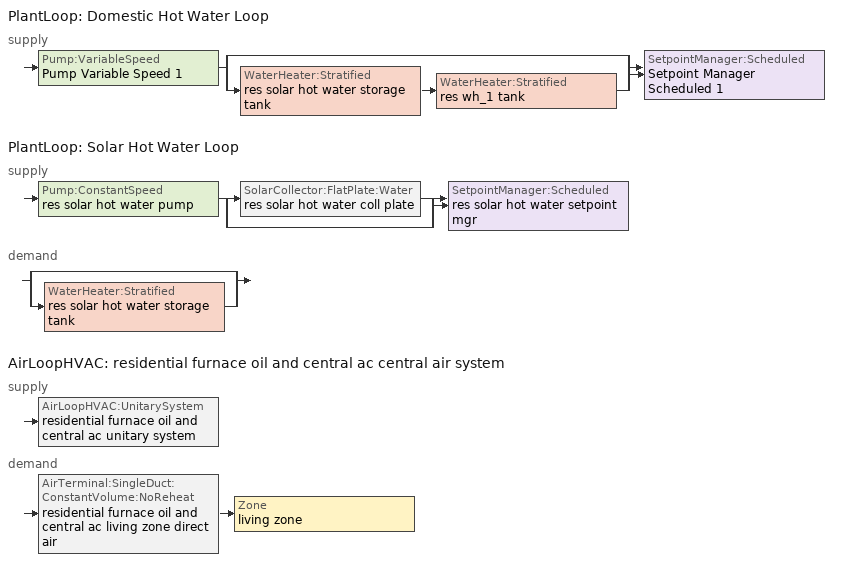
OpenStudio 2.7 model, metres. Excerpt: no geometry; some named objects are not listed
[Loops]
PlantLoop 'Domestic Hot Water Loop'
 supply: Pump:VariableSpeed 'Pump Variable Speed 1' > split
  | bypass
  | WaterHeater:Stratified 'res solar hot water storage tank' > WaterHeater:Stratified 'res wh_1 tank'
  join > SetpointManager:Scheduled 'Setpoint Manager Scheduled 1'
PlantLoop 'Solar Hot Water Loop'
 supply: Pump:ConstantSpeed 'res solar hot water pump' > split
  | SolarCollector:FlatPlate:Water 'res solar hot water coll plate'
  | bypass
  join > SetpointManager:Scheduled 'res solar hot water setpoint mgr'
 demand: split
  | bypass
  | WaterHeater:Stratified 'res solar hot water storage tank'
AirLoopHVAC 'residential furnace oil and central ac central air system'
 supply: AirLoopHVAC:UnitarySystem 'residential furnace oil and central ac unitary system'
 demand: AirTerminal:SingleDuct:ConstantVolume:NoReheat 'residential furnace oil and central ac living zone direct air' > Zone 'living zone'
[Sizing:Zone]
living zone: Zone Cooling Design Supply Air Temperature Input Method=SupplyAirTemperature; Zone Cooling Design Supply Air Temperature {C}=14; Zone Cooling Design Supply Air Temperature Difference {deltaC}=11.11; Zone Heating Design Supply Air Temperature Input Method=SupplyAirTemperature; Zone Heating Design Supply Air Temperature {C}=40; Zone Heating Design Supply Air Temperature Difference {deltaC}=11.11; Zone Cooling Design Supply Air Humidity Ratio {kg-H2O/kg-air}=0.0085; Zone Heating Design Supply Air Humidity Ratio {kg-H2O/kg-air}=0.008; Cooling Design Air Flow Method=DesignDay; Heating Design Air Flow Method=DesignDay; Account for Dedicated Outdoor Air System=No; Dedicated Outdoor Air System Control Strategy=NeutralSupplyAir; Dedicated Outdoor Air Low Setpoint Temperature for Design {C}=autosize; Dedicated Outdoor Air High Setpoint Temperature for Design {C}=autosize
[Zone equipment]
living zone: residential furnace oil and central ac living zone direct air
[PlantLoop] Load Distribution Scheme=Optimal
Name | Glycol Concentration | Maximum Loop Flow Rate {m3/s} | Plant Loop Volume {m3} | Fluid Type | Maximum Loop Temperature {C} | Minimum Loop Temperature {C} | Minimum Loop Flow Rate {m3/s} | Plant Equipment Operation Heating Load Schedule
Domestic Hot Water Loop | 0 | 0.01 | 0.003
Solar Hot Water Loop | 50 |  | Autocalculate | PropyleneGlycol | 100 | 0 | 0 | Always On Discrete
[Sizing:Plant] Loop Type=Heating; Design Loop Exit Temperature {C}=51.6667; Loop Design Temperature Difference {deltaC}=5.55556; Sizing Option=NonCoincident; Zone Timesteps in Averaging Window=1; Coincident Sizing Factor Mode=None
Domestic Hot Water Loop; Solar Hot Water Loop
[Pump:VariableSpeed]
Pump Variable Speed 1: Rated Flow Rate {m3/s}=0.01; Rated Pump Head {Pa}=1; Rated Power Consumption {W}=0; Motor Efficiency=1; Fraction of Motor Inefficiencies to Fluid Stream=0; Coefficient 1 of the Part Load Performance Curve=0; Coefficient 2 of the Part Load Performance Curve=1; Coefficient 3 of the Part Load Performance Curve=0; Coefficient 4 of the Part Load Performance Curve=0; Pump Control Type=Intermittent; Skin Loss Radiative Fraction=0.5; Design Power Sizing Method=PowerPerFlowPerPressure; Design Electric Power per Unit Flow Rate {W/(m3/s)}=348701.1; Design Shaft Power per Unit Flow Rate per Unit Head {W-s/m3-Pa}=1.28205; Design Minimum Flow Rate Fraction=0
[SetpointManager:Scheduled] Control Variable=Temperature; Schedule=dhw temp
Setpoint Manager Scheduled 1; res solar hot water setpoint mgr
[WaterHeater:HeatPump:WrappedCondenser]
res wh_1 hpwh: Availability Schedule=Always On Discrete; Compressor Setpoint Temperature Schedule=res wh_1 WaterHeaterHPSchedule; Dead Band Temperature Difference {deltaC}=0.5; Condenser Bottom Location {m}=0.0869862; Condenser Top Location {m}=0.559813; Evaporator Air Flow Rate {m3/s}=0.0854225; Inlet Air Configuration=Schedule; Inlet Air Temperature Schedule=res wh_1 Tamb act; Inlet Air Humidity Schedule=res wh_1 RHamb act; Tank=res wh_1 tank; DX Coil=res wh_1 coil; Minimum Inlet Air Temperature for Compressor Operation {C}=7.22222; Maximum Inlet Air Temperature for Compressor Operation {C}=48.8889; Compressor Location=Schedule; Compressor Ambient Temperature Schedule=res wh_1 Tamb act; Fan=res wh_1 fan; Fan Placement=DrawThrough; On Cycle Parasitic Electric Load {W}=0; Off Cycle Parasitic Electric Load {W}=0; Parasitic Heat Rejection Location=Outdoors; Tank Element Control Logic=MutuallyExclusive; Control Sensor 1 Height In Stratified Tank {m}=0.818187; Control Sensor 1 Weight=1; Control Sensor 2 Height In Stratified Tank {m}=0.818187
[Coil:WaterHeating:AirToWaterHeatPump:Wrapped]
res wh_1 coil: Rated Heating Capacity {W}=1400; Rated COP {W/W}=2.8; Rated Sensible Heat Ratio=0.88; Rated Evaporator Inlet Air Dry-Bulb Temperature {C}=19.7222; Rated Evaporator Inlet Air Wet-Bulb Temperature {C}=13.0782; Rated Condenser Water Temperature {C}=48.89; Rated Evaporator Air Flow Rate {m3/s}=0.0854225; Evaporator Fan Power Included in Rated COP=Yes; Crankcase Heater Capacity {W}=0; Maximum Ambient Temperature for Crankcase Heater Operation {C}=0; Evaporator Air Temperature Type for Curve Objects=WetBulbTemperature; Heating Capacity Function of Temperature Curve=HPWH-Cap-fT; Heating Capacity Function of Air Flow Fraction Curve=HPWH-Htg-Cap-FF; Heating COP Function of Temperature Curve=HPWH-COP-fT; Heating COP Function of Air Flow Fraction Curve=HPWH-Htg-COP-FF; Part Load Fraction Correlation Curve=HPWH-COP-fPLR
[WaterHeater:Stratified] Tank Shape=VerticalCylinder; Heater Priority Control=MasterSlave; Heater 1 Setpoint Temperature Schedule=res wh_1 TopElementSetpoint; Heater 2 Setpoint Temperature Schedule=res wh_1 BottomElementSetpoint; Heater Fuel Type=Electricity; Heater Thermal Efficiency=1; Off Cycle Parasitic Fuel Type=Electricity; Off Cycle Parasitic Heat Fraction to Tank=0; Off Cycle Parasitic Height {m}=0; On Cycle Parasitic Fuel Type=Electricity; On Cycle Parasitic Heat Fraction to Tank=0; On Cycle Parasitic Height {m}=0; Skin Loss Fraction to Zone=1; Off Cycle Flue Loss Coefficient to Ambient Temperature {W/K}=0; Off Cycle Flue Loss Fraction to Zone=1; Use Side Effectiveness=1; Use Side Inlet Height {m}=0; Source Side Outlet Height {m}=0; Inlet Mode=Fixed; Indirect Water Heating Recovery Time {hr}=1.5; Additional Destratification Conductivity {W/m-K}=0; Node 1 Additional Loss Coefficient {W/m2-K}=0; Node 2 Additional Loss Coefficient {W/m2-K}=0; Node 3 Additional Loss Coefficient {W/m2-K}=0; Node 4 Additional Loss Coefficient {W/m2-K}=0; Node 5 Additional Loss Coefficient {W/m2-K}=0; Node 6 Additional Loss Coefficient {W/m2-K}=0; Node 7 Additional Loss Coefficient {W/m2-K}=0; Node 8 Additional Loss Coefficient {W/m2-K}=0; Node 9 Additional Loss Coefficient {W/m2-K}=0; Node 10 Additional Loss Coefficient {W/m2-K}=0; Node 11 Additional Loss Coefficient {W/m2-K}=0; Node 12 Additional Loss Coefficient {W/m2-K}=0
Name | Tank Volume {m3} | Tank Height {m} | Maximum Temperature Limit {C} | Heater 1 Deadband Temperature Difference {deltaC} | Heater 1 Capacity {W} | Heater 1 Height {m} | Heater 2 Deadband Temperature Difference {deltaC} | Heater 2 Capacity {W} | Heater 2 Height {m} | Off Cycle Parasitic Fuel Consumption Rate {W} | On Cycle Parasitic Fuel Consumption Rate {W} | Ambient Temperature Indicator | Ambient Temperature Schedule | Uniform Skin Loss Coefficient per Unit Area to Ambient Temperature {W/m2-K} | Use Side Outlet Height {m} | Source Side Effectiveness | Source Side Inlet Height {m} | Use Side Design Flow Rate {m3/s} | Source Side Design Flow Rate {m3/s} | Number of Nodes | Tank Perimeter {m} | Ambient Temperature Thermal Zone | Source Side Flow Control Mode
res wh_1 tank | 0.170344 | 1.0335 | 90 | 25 | 4500 | 0.732062 | 30 | 4500 | 0.129188 | 3 | 3 | Schedule | res wh_1 Tamb act | 1.13221 | autocalculate | 1 | 0 | 0.00283433 | 0 | 12
res solar hot water storage tank | 0.227125 | 0.114628 | 99 | 2 | 0 | 0 | 5 | 0 | 0 | 10 | 10 | ThermalZone |  | 0.5678 | 0.114628 | 0.7 | 0.0382094 | autosize | 5.68724e-05 | 8 | 0.120038 | living zone | IndirectHeatPrimarySetpoint
[Fan:OnOff] Availability Schedule=Always On Discrete; Motor Efficiency=1; Motor In Airstream Fraction=1
Name | Fan Total Efficiency | Pressure Rise {Pa} | Maximum Flow Rate {m3/s} | Fan Power Ratio Function of Speed Ratio Curve | Fan Efficiency Ratio Function of Speed Ratio Curve
res wh_1 fan | 0.234952 | 23 | 0.0854225 | Fan On Off Power Curve | Fan On Off Efficiency Curve
residential furnace oil and central ac supply fan | 0.75 | 794.58 | 1.24004 | Fan On Off Power Curve 1 | Fan On Off Efficiency Curve 1
[EnergyManagementSystem:Sensor]
Name | Output Variable or Output Meter Index Key | Output Variable or Output Meter
res_wh_1_tl | res wh_1 tank | Water Heater Heat Loss Rate
res_wh_1_sens_cool | res wh_1 coil | Cooling Coil Sensible Cooling Rate
res_wh_1_lat_cool | res wh_1 coil | Cooling Coil Latent Cooling Rate
res_wh_1_fan_pwr | res wh_1 fan | Fan Electric Power
res_wh_1_T_ctrl | res wh_1 tank | Water Heater Temperature Node 3
res_wh_1_LE_P | res wh_1 tank | Water Heater Heater 2 Heating Energy
res_wh_1_UE_P | res wh_1 tank | Water Heater Heater 1 Heating Energy
res_af_1_tin_s | living zone | Zone Mean Air Temperature
res_af_1_tt_s | living zone | Zone Outdoor Air Drybulb Temperature
res_ds_1_win_s | living zone | Zone Mean Air Humidity Ratio
res_ds_1_fan_rtf_s | residential furnace oil and central ac supply fan | Fan Runtime Fraction
[EnergyManagementSystem:Actuator] Actuated Component Type=Schedule:Constant; Actuated Component Control Type=Schedule Value
Name | Actuated Component
res_wh_1_Tamb_act | res wh_1 Tamb act
res_wh_1_RHamb_act | res wh_1 RHamb act
[EnergyManagementSystem:TrendVariable] Number of Timesteps to be Logged=2
Name | EMS Variable
res_wh_1_on_off | res_wh_1_sens_cool
res_wh_1_UETrend | res_wh_1_UE_P
res_wh_1_LETrend | res_wh_1_LE_P
[EnergyManagementSystem:Program]
res_ds_1_program: Set res_ds_1_ah_mfr = res_ds_1_ah_mfr_s; Set res_ds_1_fan_rtf = res_ds_1_fan_rtf_s; Set res_ds_1_ah_vfr = res_ds_1_ah_vfr_s; Set res_ds_1_ah_tt = res_ds_1_ah_tt_s; Set res_ds_1_ah_wt = res_ds_1_ah_wt_s; Set res_ds_1_ra_t = res_ds_1_ra_t_s; Set res_ds_1_ra_w = res_ds_1_ra_w_s; Set res_ds_1_ah_t = res_ds_1_ah_t_s; Set res_ds_1_ah_w = res_ds_1_ah_w_s; Run res_ds_1_lk_subrout; Set res_ds_1_sup_s_lk_to_lv_equip_act = res_ds_1_sup_s_lk_to_lv; Set res_ds_1_sup_lat_lk_to_lv_equip_act = res_ds_1_sup_lat_lk_to_lv; Set res_ds_1_sup_d_cn_to_lv_equip_act = res_ds_1_sup_d_cn_to_lv; Set res_ds_1_sup_d_cn_to_ah_equip_act = res_ds_1_sup_d_cn_to_ah; Set res_ds_1_sup_s_lk_to_ah_equip_act = res_ds_1_sup_s_lk_to_ah; Set res_ds_1_sup_lat_lk_to_ah_equip_act = res_ds_1_sup_lat_lk_to_ah; Set res_ds_1_ret_s_lk_equip_act = res_ds_1_ret_s_lk; Set res_ds_1_ret_lat_lk_equip_act = res_ds_1_ret_lat_lk; Set res_ds_1_ret_d_cn_to_pl_equip_act = res_ds_1_ret_d_cn_to_pl; Set res_ds_1_ret_d_cn_to_ah_equip_act = res_ds_1_ret_d_cn_to_ah; Set res_ds_1_ah_to_liv_mix_act = res_ds_1_ah_to_liv; Set res_ds_1_liv_to_ah_mix_act = res_ds_1_liv_to_ah
res_infil_1_program: Set p_m = 0.14; Set p_s = 0.22; Set s_m = 270; Set s_s = 370; Set z_m = 9.99744; Set z_s = 2.4384; Set f_t = (((s_m/z_m)^p_m)*((z_s/s_s)^p_s)); Set Tdiff = res_af_1_tin_s-res_af_1_tt_s; Set dT = @Abs Tdiff; Set c = 0.1567; Set Cs = 0.0471; Set Cw = 0.1406; Set n = 0.67; Set sft = (f_t*0.5); Set temp1 = ((c*Cw)*((sft*res_af_vw_s)^(2*n)))^2; Set Qn = (((c*Cs*(dT^n))^2)+temp1)^0.5; Set Tdiff = res_af_1_tin_s-res_af_1_tt_s; Set dT = @Abs Tdiff; Set QWHV = res_infil_1_wh_sch_s*0.0389; Set Qrange = res_infil_1_range_sch_s*0.0472; Set Qdryer = 0.0; Set Qbath = res_infil_1_bath_sch_s*0.0708; Set QhpwhOut = 0; Set QhpwhIn = 0; Set QductsOut = res_ds_1_lk_ret_fan_equiv; Set QductsIn = res_ds_1_lk_sup_fan_equiv; Set Qout = QWHV+Qrange+Qbath+Qdryer+QhpwhOut+QductsOut; Set Qin = QhpwhIn+QductsIn; Set Qu = (@Abs (Qout-Qin)); Set Qb = (@Min Qout Qin); Set faneff_wh = 0.9438948864000002; Set res_infil_1_house_fan_act = (QWHV*300)/faneff_wh; Set faneff_sp = 0.4719474432000001; Set res_infil_1_range_fan_act = (Qrange*300)/faneff_sp; Set res_infil_1_bath_fan_act = (Qbath*300)/faneff_sp; Set Q_acctd_for_elsewhere = QhpwhOut+QhpwhIn+QductsOut+QductsIn; Set res_infil_1_flow_act = (((Qu^2)+(Qn^2))^0.5)-Q_acctd_for_elsewhere; Set res_infil_1_flow_act = (@Max res_infil_1_flow_act 0)
[EnergyManagementSystem:ProgramCallingManager]
res wh_1 ProgramManager: InsideHVACSystemIterationLoop; res_wh_1_Control; res_wh_1_InletAir
res af_1 program calling manager: BeginTimestepBeforePredictor; res_infil_1_program; res_nv_1_program
res ds_1 program calling manager: EndOfSystemTimestepAfterHVACReporting; res_ds_1_program
[Pump:ConstantSpeed]
res solar hot water pump: Rated Flow Rate {m3/s}=5.68724e-05; Rated Pump Head {Pa}=90000; Rated Power Consumption {W}=32; Motor Efficiency=0.3; Fraction of Motor Inefficiencies to Fluid Stream=0.2; Pump Control Type=Intermittent; Design Power Sizing Method=PowerPerFlowPerPressure; Design Electric Power per Unit Flow Rate {W/(m3/s)}=348701.1; Design Shaft Power per Unit Flow Rate per Unit Head {W-s/m3-Pa}=1.28205
[SolarCollector:FlatPlate:Water]
res solar hot water coll plate: SolarCollectorPerformance=res solar hot water coll perf; Surface=res solar hot water shading surface; Maximum Flow Rate {m3/s}=5.68724e-05
[SolarCollectorPerformance:FlatPlate]
res solar hot water coll perf: Gross Area {m2}=3.71612; Test Fluid=Water; Test Flow Rate {m3/s}=5.68724e-05; Test Correlation Type=Inlet; Coefficient 1 of Efficiency Equation=0.77; Coefficient 2 of Efficiency Equation {W/m2-K}=-4.50265; Coefficient 2 of Incident Angle Modifier=-0.1; Coefficient 3 of Incident Angle Modifier=-0.0055
[AvailabilityManager:DifferentialThermostat]
res solar hot water useful energy: Temperature Difference On Limit {deltaC}=0; Temperature Difference Off Limit {deltaC}=0
[Coil:Cooling:DX:MultiSpeed]
residential central ac cooling coil: Availability Schedule=residential cooling season; Condenser Type=AirCooled; Apply Part Load Fraction to Speeds Greater than 1=No; Apply Latent Degradation to Speeds Greater than 1=No; Crankcase Heater Capacity {W}=0; Maximum Outdoor Dry-Bulb Temperature for Crankcase Heater Operation {C}=12.7778; Basin Heater Capacity {W/K}=0; Basin Heater Setpoint Temperature {C}=2; Fuel Type=Electricity; Stage 5=Coil Cooling DX Multi Speed Stage Data 5; Stage 6=Coil Cooling DX Multi Speed Stage Data 6; Stage 7=Coil Cooling DX Multi Speed Stage Data 7; Stage 8=Coil Cooling DX Multi Speed Stage Data 8
[Coil:Cooling:DX:MultiSpeed:StageData] Rated Evaporator Fan Power Per Volume Flow Rate {W/(m3/s)}=773.3; Nominal Time for Condensate Removal to Begin {s}=1000; Ratio of Initial Moisture Evaporation Rate and Steady State Latent Capacity=1.5; Maximum Cycling Rate {cycles/hr}=3; Latent Capacity Time Constant {s}=45; Rated Waste Heat Fraction of Power Input=0.2; Waste Heat Function of Temperature Curve=ConstantBiquadratic; Evaporative Condenser Effectiveness=0.9; Evaporative Condenser Air Flow Rate {m3/s}=autosize; Rated Evaporative Condenser Pump Power Consumption {W}=autosize
Name | Gross Rated Total Cooling Capacity {W} | Gross Rated Sensible Heat Ratio | Gross Rated Cooling COP {W/W} | Rated Air Flow Rate {m3/s} | Total Cooling Capacity Function of Temperature Curve | Total Cooling Capacity Function of Flow Fraction Curve | Energy Input Ratio Function of Temperature Curve | Energy Input Ratio Function of Flow Fraction Curve | Part Load Fraction Correlation Curve
Coil Cooling DX Multi Speed Stage Data 5 | 6330.34 | 0.842151 | 5.59874 | 0.380055 | Cool-Cap-fT1 | Cool-Cap-fFF1 | Cool-EIR-fT1 | Cool-EIR-fFF1 | Cool-PLF-fPLR1
Coil Cooling DX Multi Speed Stage Data 6 | 11253.9 | 0.807589 | 5.31136 | 0.625972 | Cool-Cap-fT2 | Cool-Cap-fFF2 | Cool-EIR-fT2 | Cool-EIR-fFF2 | Cool-PLF-fPLR2
Coil Cooling DX Multi Speed Stage Data 7 | 17584.3 | 0.703903 | 4.74459 | 0.745205 | Cool-Cap-fT3 | Cool-Cap-fFF3 | Cool-EIR-fT3 | Cool-EIR-fFF3 | Cool-PLF-fPLR3
Coil Cooling DX Multi Speed Stage Data 8 | 20397.7 | 0.712483 | 4.1576 | 0.886794 | Cool-Cap-fT4 | Cool-Cap-fFF4 | Cool-EIR-fT4 | Cool-EIR-fFF4 | Cool-PLF-fPLR4
[UnitarySystemPerformance:Multispeed]
Unitary System Performance Multispeed 2: Single Mode Operation=No; Heating Speed Supply Air Flow Ratio 1=autosize; Cooling Speed Supply Air Flow Ratio 1=0.51; Heating Speed Supply Air Flow Ratio 2=autosize; Cooling Speed Supply Air Flow Ratio 2=0.84; Heating Speed Supply Air Flow Ratio 3=autosize; Cooling Speed Supply Air Flow Ratio 3=1; Heating Speed Supply Air Flow Ratio 4=autosize; Cooling Speed Supply Air Flow Ratio 4=1.19
[Coil:Heating:Gas]
residential furnace oil heating coil: Availability Schedule=residential heating season; Gas Burner Efficiency=0.78; Nominal Capacity {W}=29307.1; Parasitic Electric Load {W}=220; Parasitic Gas Load {W}=0; Fuel Type=FuelOil#1
[AirLoopHVAC:UnitarySystem]
residential furnace oil and central ac unitary system: Control Type=Load; Controlling Zone or Thermostat Location=living zone; Dehumidification Control Type=None; Availability Schedule=Always On Discrete; Supply Fan=residential furnace oil and central ac supply fan; Fan Placement=BlowThrough; Supply Air Fan Operating Mode Schedule=Always Off Discrete; Heating Coil=residential furnace oil heating coil; DX Heating Coil Sizing Ratio=1; Cooling Coil=residential central ac cooling coil; Use DOAS DX Cooling Coil=No; DOAS DX Cooling Coil Leaving Minimum Air Temperature {C}=2; Latent Load Control=SensibleOnlyLoadControl; Supply Air Flow Rate Method During Cooling Operation=SupplyAirFlowRate; Supply Air Flow Rate During Cooling Operation {m3/s}=0.51626; Supply Air Flow Rate Method During Heating Operation=SupplyAirFlowRate; Supply Air Flow Rate During Heating Operation {m3/s}=1.04204; Supply Air Flow Rate When No Cooling or Heating is Required {m3/s}=0; Maximum Supply Air Temperature {C}=48.8889; Maximum Outdoor Dry-Bulb Temperature for Supplemental Heater Operation {C}=21; Maximum Cycling Rate {cycles/hr}=2.5; Heat Pump Time Constant {s}=60; Fraction of On-Cycle Power Use=0.01; Heat Pump Fan Delay Time {s}=60; Ancilliary On-Cycle Electric Power {W}=0; Ancilliary Off-Cycle Electric Power {W}=0; Design Specification Multispeed Object=Unitary System Performance Multispeed 2
[AirLoopHVAC]
residential furnace oil and central ac central air system: Availability Schedule=Always On Discrete; Design Supply Air Flow Rate {m3/s}=1.24003
[Sizing:System]
residential furnace oil and central ac central air system: Type of Load to Size On=Sensible; Design Outdoor Air Flow Rate {m3/s}=Autosize; Central Heating Maximum System Air Flow Ratio=0.3; Preheat Design Temperature {C}=7; Preheat Design Humidity Ratio {kg-H2O/kg-Air}=0.008; Precool Design Temperature {C}=12.8; Precool Design Humidity Ratio {kg-H2O/kg-Air}=0.008; Central Cooling Design Supply Air Temperature {C}=12.8; Central Heating Design Supply Air Temperature {C}=16.7; Sizing Option=NonCoincident; 100% Outdoor Air in Cooling=Yes; 100% Outdoor Air in Heating=Yes; Central Cooling Design Supply Air Humidity Ratio {kg-H2O/kg-Air}=0.0085; Central Heating Design Supply Air Humidity Ratio {kg-H2O/kg-Air}=0.008; Cooling Design Air Flow Method=DesignDay; Cooling Design Air Flow Rate {m3/s}=0; Heating Design Air Flow Method=DesignDay; Heating Design Air Flow Rate {m3/s}=0; System Outdoor Air Method=ZoneSum; Zone Maximum Outdoor Air Fraction=1; Cooling Supply Air Flow Rate Per Floor Area {m3/s-m2}=0.00996765; Cooling Fraction of Autosized Cooling Supply Air Flow Rate=1; Cooling Supply Air Flow Rate Per Unit Cooling Capacity {m3/s-W}=3.94755e-05; Heating Supply Air Flow Rate Per Floor Area {m3/s-m2}=0.00996765; Heating Fraction of Autosized Heating Supply Air Flow Rate=1; Heating Fraction of Autosized Cooling Supply Air Flow Rate=1; Heating Supply Air Flow Rate Per Unit Heating Capacity {m3/s-W}=3.15882e-05; Cooling Design Capacity Method=CoolingDesignCapacity; Cooling Design Capacity {W}=autosize; Cooling Design Capacity Per Floor Area {W/m2}=234.7; Fraction of Autosized Cooling Design Capacity=1; Heating Design Capacity Method=HeatingDesignCapacity; Heating Design Capacity {W}=autosize; Heating Design Capacity Per Floor Area {W/m2}=157; Fraction of Autosized Heating Design Capacity=1; Central Cooling Capacity Control Method=OnOff
[AirTerminal:SingleDuct:ConstantVolume:NoReheat]
residential furnace oil and central ac living zone direct air: Availability Schedule=Always On Discrete; Maximum Air Flow Rate {m3/s}=1.04204
[AirLoopHVAC:ReturnPlenum]
Air Loop HVAC Return Plenum 1: ThermalZone=res ds_1 ret air zone
[EnergyManagementSystem:Subroutine]
res_ds_1_lk_subrout: Set f_sup = 0.19990009990009988; Set f_ret = 0.10009990009990012; Set f_OA = 0.0; Set oafrate = f_OA * res_ds_1_ah_vfr; Set suplkfrate = f_sup * res_ds_1_ah_vfr; Set retlkfrate = f_ret * res_ds_1_ah_vfr; Set res_ds_1_ah_to_liv = (@Abs (suplkfrate-retlkfrate-oafrate)); Set res_ds_1_liv_to_ah = 0; Set res_ds_1_lk_sup_fan_equiv = 0; Set res_ds_1_lk_ret_fan_equiv = oafrate; If res_ds_1_ah_mfr>0; Set h_SA = (@HFnTdbW res_ds_1_ah_tt res_ds_1_ah_wt); Set h_AHZone = (@HFnTdbW res_ds_1_ah_t res_ds_1_ah_w); Set h_RA = (@HFnTdbW res_ds_1_ra_t res_ds_1_ra_w); Set h_fg = (@HfgAirFnWTdb res_ds_1_ah_wt res_ds_1_ah_tt); Set SALeakageQtot = f_sup * res_ds_1_ah_mfr*(h_RA - h_SA); Set temp1 = h_fg*(res_ds_1_ra_w-res_ds_1_ah_wt); Set res_ds_1_sup_lat_lk_to_lv = f_sup*res_ds_1_ah_mfr*temp1; Set res_ds_1_sup_s_lk_to_lv = SALeakageQtot-res_ds_1_sup_lat_lk_to_lv; Set eTm = (res_ds_1_fan_rtf/(res_ds_1_ah_mfr*1006.0))*377.007; Set eTm = 0-eTm; Set temp4 = res_ds_1_ah_t; Set tsup = temp4+((res_ds_1_ah_tt-res_ds_1_ah_t)*(@Exp eTm)); Set temp5 = tsup-res_ds_1_ah_tt; Set res_ds_1_sup_d_cn_to_lv = res_ds_1_ah_mfr*1006.0*temp5; Set res_ds_1_sup_d_cn_to_ah = 0-res_ds_1_sup_d_cn_to_lv; Set eTm = (res_ds_1_fan_rtf/(res_ds_1_ah_mfr*1006.0))*139.632; Set eTm = 0-eTm; Set temp6 = res_ds_1_ah_t; Set tret = temp6+((res_ds_1_ra_t-res_ds_1_ah_t)*(@Exp eTm)); Set temp7 = tret-res_ds_1_ra_t; Set res_ds_1_ret_d_cn_to_pl = res_ds_1_ah_mfr*1006.0*temp7; Set res_ds_1_ret_d_cn_to_ah = 0-res_ds_1_ret_d_cn_to_pl; Set res_ds_1_ret_lat_lk = 0; Set temp2 = (res_ds_1_ah_t-res_ds_1_ra_t); Set res_ds_1_ret_s_lk = f_ret*res_ds_1_ah_mfr*1006.0*temp2; Set QtotLeakToAHZn = f_sup*res_ds_1_ah_mfr*(h_SA-h_AHZone); Set temp3 = (res_ds_1_ah_wt-res_ds_1_ah_w); Set res_ds_1_sup_lat_lk_to_ah = f_sup*res_ds_1_ah_mfr*h_fg*temp3; Set res_ds_1_sup_s_lk_to_ah = QtotLeakToAHZn-res_ds_1_sup_lat_lk_to_ah; Else; Set res_ds_1_sup_lat_lk_to_lv = 0; Set res_ds_1_sup_s_lk_to_lv = 0; Set res_ds_1_sup_d_cn_to_lv = 0; Set res_ds_1_sup_d_cn_to_ah = 0; Set res_ds_1_ret_d_cn_to_pl = 0; Set res_ds_1_ret_d_cn_to_ah = 0; Set res_ds_1_ret_lat_lk = 0; Set res_ds_1_ret_s_lk = 0; Set res_ds_1_sup_lat_lk_to_ah = 0; Set res_ds_1_sup_s_lk_to_ah = 0; EndIf
[Schedule:Ruleset]
Name | Default Day Schedule
residential heating season | Schedule Day 11
residential cooling season | Schedule Day 14
[Schedule:Day]
Schedule Day 11; Schedule Day 14: 24, 0, 0
residential heating season allday1; residential heating season allday2; residential heating season allday3; residential heating season allday4; residential heating season allday5; residential heating season allday6; residential heating season allday7; residential heating season allday8; residential heating season allday9; residential heating season allday10; residential heating season allday11; residential heating season allday12; residential cooling season allday1; residential cooling season allday2; residential cooling season allday3; residential cooling season allday4; residential cooling season allday5; residential cooling season allday6; residential cooling season allday7; residential cooling season allday8; residential cooling season allday9; residential cooling season allday10; residential cooling season allday11; residential cooling season allday12: 24, 0, 1
[Schedule:Rule] Apply Sunday=Yes; Apply Monday=Yes; Apply Tuesday=Yes; Apply Wednesday=Yes; Apply Thursday=Yes; Apply Friday=Yes; Apply Saturday=Yes; Date Specification Type=DateRange; Start Day=1
Name | Schedule Ruleset | Rule Order | Day Schedule | Start Month | End Month | End Day
residential heating season allday ruleset1 | residential heating season | 11 | residential heating season allday1 | 1 | 1 | 31
residential heating season allday ruleset2 | residential heating season | 10 | residential heating season allday2 | 2 | 2 | 28
residential heating season allday ruleset3 | residential heating season | 9 | residential heating season allday3 | 3 | 3 | 31
residential heating season allday ruleset4 | residential heating season | 8 | residential heating season allday4 | 4 | 4 | 30
residential heating season allday ruleset5 | residential heating season | 7 | residential heating season allday5 | 5 | 5 | 31
residential heating season allday ruleset6 | residential heating season | 6 | residential heating season allday6 | 6 | 6 | 30
residential heating season allday ruleset7 | residential heating season | 5 | residential heating season allday7 | 7 | 7 | 31
residential heating season allday ruleset8 | residential heating season | 4 | residential heating season allday8 | 8 | 8 | 31
residential heating season allday ruleset9 | residential heating season | 3 | residential heating season allday9 | 9 | 9 | 30
residential heating season allday ruleset10 | residential heating season | 2 | residential heating season allday10 | 10 | 10 | 31
residential heating season allday ruleset11 | residential heating season | 1 | residential heating season allday11 | 11 | 11 | 30
residential heating season allday ruleset12 | residential heating season | 0 | residential heating season allday12 | 12 | 12 | 31
residential cooling season allday ruleset1 | residential cooling season | 11 | residential cooling season allday1 | 1 | 1 | 31
residential cooling season allday ruleset2 | residential cooling season | 10 | residential cooling season allday2 | 2 | 2 | 28
residential cooling season allday ruleset3 | residential cooling season | 9 | residential cooling season allday3 | 3 | 3 | 31
residential cooling season allday ruleset4 | residential cooling season | 8 | residential cooling season allday4 | 4 | 4 | 30
residential cooling season allday ruleset5 | residential cooling season | 7 | residential cooling season allday5 | 5 | 5 | 31
residential cooling season allday ruleset6 | residential cooling season | 6 | residential cooling season allday6 | 6 | 6 | 30
residential cooling season allday ruleset7 | residential cooling season | 5 | residential cooling season allday7 | 7 | 7 | 31
residential cooling season allday ruleset8 | residential cooling season | 4 | residential cooling season allday8 | 8 | 8 | 31
residential cooling season allday ruleset9 | residential cooling season | 3 | residential cooling season allday9 | 9 | 9 | 30
residential cooling season allday ruleset10 | residential cooling season | 2 | residential cooling season allday10 | 10 | 10 | 31
residential cooling season allday ruleset11 | residential cooling season | 1 | residential cooling season allday11 | 11 | 11 | 30
residential cooling season allday ruleset12 | residential cooling season | 0 | residential cooling season allday12 | 12 | 12 | 31
[Schedule:Constant]
Name | Value
dhw temp | 51.6667
res wh_1 Tamb act | 23
res wh_1 RHamb act | 0.5
res wh_1 WaterHeaterHPSchedule; res wh_1 BottomElementSetpoint | 51.67
res wh_1 TopElementSetpoint | 48.78
Always On Discrete | 1
Always Off Discrete | 0
[Curve:Biquadratic]
Name | Coefficient1 Constant | Coefficient2 x | Coefficient3 x**2 | Coefficient4 y | Coefficient5 y**2 | Coefficient6 x*y | Minimum Value of x | Maximum Value of x | Minimum Value of y | Maximum Value of y
HPWH-Cap-fT | 0.563 | 0.0437 | 3.9e-005 | 0.0055 | -0.000148 | -0.000145 | 0 | 100 | 0 | 100
HPWH-COP-fT | 1.1332 | 0.063 | -9.79e-05 | -0.00972 | -2.14e-05 | -0.000686 | 0 | 100 | 0 | 100
ConstantBiquadratic | 1 | 0 | 0 | 0 | 0 | 0 | -100 | 100 | -100 | 100
Cool-Cap-fT1 | 1.79023 | -0.0772147 | 0.00299549 | 0.00262703 | -6.81238e-05 | -0.000621059 | 13.88 | 23.88 | 18.33 | 51.66
Cool-EIR-fT1 | -0.145057 | 0.0622396 | -0.00190953 | -0.0126081 | 0.00105918 | -0.000331199 | 13.88 | 23.88 | 18.33 | 51.66
Cool-Cap-fT2 | 1.18936 | -0.0251899 | 0.00180131 | 0.00415187 | -4.33299e-05 | -0.000685109 | 13.88 | 23.88 | 18.33 | 51.66
Cool-EIR-fT2 | 1.21043 | -0.0768445 | 0.00151658 | -0.00252612 | 0.00072148 | -0.000160382 | 13.88 | 23.88 | 18.33 | 51.66
Cool-Cap-fT3 | -0.300216 | 0.119456 | -0.00186284 | 0.000730227 | -3.75348e-05 | -0.000439113 | 13.88 | 23.88 | 18.33 | 51.66
Cool-EIR-fT3 | 0.701831 | -0.0492359 | 0.00126482 | 0.0314084 | 0.000362267 | -0.00110507 | 13.88 | 23.88 | 18.33 | 51.66
Cool-Cap-fT4 | 0.96225 | -0.00390871 | 0.00132935 | 0.00160726 | -8.34235e-08 | -0.000654861 | 13.88 | 23.88 | 18.33 | 51.66
Cool-EIR-fT4 | -0.747988 | 0.099915 | -0.0027279 | 0.0269665 | 0.00025133 | -0.000601973 | 13.88 | 23.88 | 18.33 | 51.66
[Curve:Cubic] Coefficient1 Constant=1; Coefficient2 x=0; Coefficient3 x**2=0; Coefficient4 x**3=0; Minimum Value of x=0
Name | Maximum Value of x
HPWH-Htg-Cap-FF; HPWH-Htg-COP-FF | 100
HPWH-COP-fPLR; Fan On Off Efficiency Curve; Fan On Off Efficiency Curve 1 | 1
[Curve:Exponent] Coefficient1 Constant=1; Coefficient2 Constant=0; Coefficient3 Constant=0; Minimum Value of x=0; Maximum Value of x=1
Fan On Off Power Curve; Fan On Off Power Curve 1
[Curve:Quadratic] Coefficient3 x**2=0; Minimum Value of x=0
Name | Coefficient1 Constant | Coefficient2 x | Maximum Value of x | Minimum Curve Output | Maximum Curve Output
Cool-PLF-fPLR1; Cool-PLF-fPLR2; Cool-PLF-fPLR3; Cool-PLF-fPLR4 | 0.75 | 0.25 | 1 | 0.7 | 1
Cool-Cap-fFF1; Cool-EIR-fFF1; Cool-Cap-fFF2; Cool-EIR-fFF2; Cool-Cap-fFF3; Cool-EIR-fFF3; Cool-Cap-fFF4; Cool-EIR-fFF4 | 1 | 0 | 2 | 0 | 2
